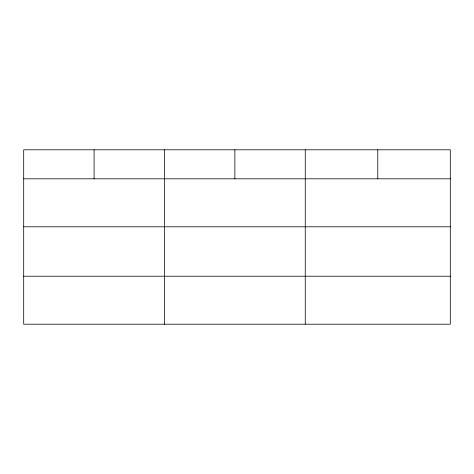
<?xml version="1.0" encoding="UTF-8"?>
<svg xmlns="http://www.w3.org/2000/svg" width="474" height="474" viewBox="0 0 474 474"><rect width="100%" height="100%" fill="white"/><g stroke="black" fill="none" stroke-linecap="round" stroke-linejoin="round"><path stroke-width="0.71" d="M450.3 226.791L450.3 149.796L23.7 149.796L23.7 324.204L450.3 324.204L450.3 226.791L23.7 226.791M23.7 178.811L450.3 178.811M23.7 276.224L450.3 276.224M377.778 149.796L377.778 178.811M305.256 149.796L305.256 324.204M234.867 149.796L234.867 178.811M164.478 149.796L164.478 324.204M94.089 149.796L94.089 178.811"/></g></svg>
